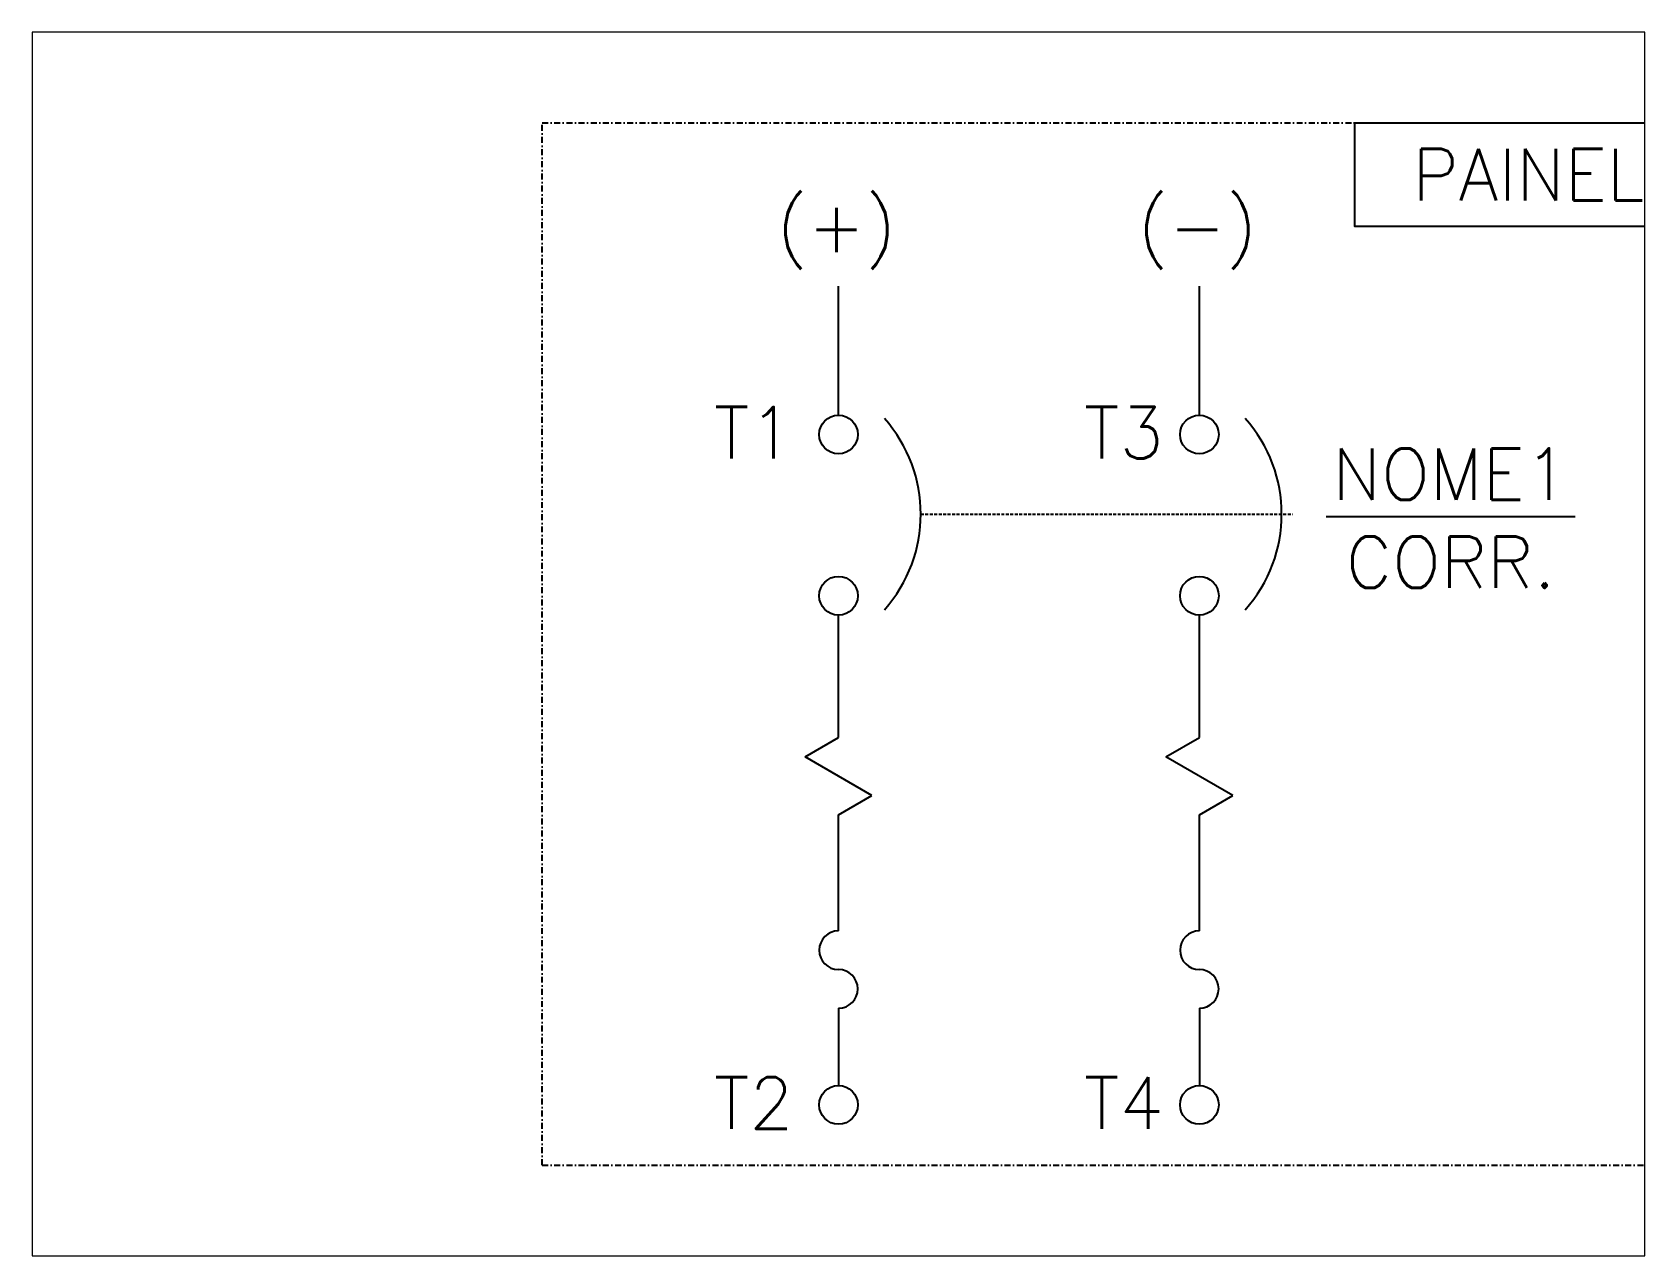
# Paper-space layout 'Layout2' of a CAD drawing. Header units: millimetres. Extents: x 26 to 231, y 20 to 176.
# The model-space entities are those that its viewports show. They can reach past a viewport. Long polylines and large blocks are cut down to what shows.
import ezdxf
from ezdxf.enums import TextEntityAlignment as Align

# ---------------------------------------------------------------- set-up
doc = ezdxf.new("R2010")
doc.units = ezdxf.units.MM
doc.linetypes.add('DASHDOT', pattern=[1, 0.5, -0.25, 0, -0.25])
doc.linetypes.add('HIDDEN', pattern=[0.375, 0.25, -0.125])
doc.styles.add('ROMANS', font='romans.shx')

msp = doc.modelspace()

# ---------------------------------------------------------------- linework, layer by layer
at = {"color": 7, "linetype": 'DASHDOT', "ltscale": 5}
for p, q in [((1509.916, 1155.075), (1509.916, 1195.52)), ((1509.916, 1195.52), (1554.916, 1195.52)), ((1509.916, 1155.075), (1554.916, 1155.075))]:
    msp.add_line(p, q, dxfattribs=at)
for p, q in [((1540.334, 1180.238), (1549.999, 1180.238)), ((1521.416, 1161.167), (1521.416, 1158.167)), ((1535.416, 1161.167), (1535.416, 1158.167))]:
    msp.add_line(p, q)
at = {"linetype": 'Continuous'}
for p, q in [((1521.416, 1171.667), (1521.416, 1176.417)), ((1535.416, 1171.667), (1535.416, 1176.417)), ((1520.117, 1170.917), (1521.416, 1171.667)), ((1534.117, 1170.917), (1535.416, 1171.667)), ((1522.715, 1169.417), (1520.117, 1170.917)), ((1536.715, 1169.417), (1534.117, 1170.917)), ((1521.416, 1168.667), (1522.715, 1169.417)), ((1535.416, 1168.667), (1536.715, 1169.417)), ((1521.416, 1164.167), (1521.416, 1168.667)), ((1535.416, 1164.167), (1535.416, 1168.667))]:
    msp.add_line(p, q, dxfattribs=at)
msp.add_lwpolyline([(1541.446, 1195.52), (1554.916, 1195.52), (1554.916, 1191.499), (1541.446, 1191.499)], close=True)
at = {"color": 7, "flags": 128}
for points in [[(1521.416, 1184.175), (1521.416, 1189.175)], [(1535.416, 1184.175), (1535.416, 1189.175)]]:
    msp.add_lwpolyline(points, dxfattribs=at)
at = {"linetype": 'HIDDEN', "ltscale": 5, "flags": 128}
msp.add_lwpolyline([(1524.609, 1180.335), (1539.025, 1180.335)], dxfattribs=at)
at = {"linetype": 'Continuous'}
for centre in [(1521.416, 1183.425), (1535.416, 1183.425), (1521.416, 1177.167), (1535.416, 1177.167), (1521.416, 1157.417), (1535.416, 1157.417)]:
    msp.add_circle(centre, 0.75, dxfattribs=at)
for centre, radius, start, end in [((1519.028, 1180.335), 5.581, 318.30629, 41.69371), ((1533.028, 1180.335), 5.581, 318.30629, 41.69371), ((1521.416, 1163.417), 0.75, 90, 270), ((1535.416, 1163.417), 0.75, 90, 270), ((1521.416, 1161.917), 0.75, 270, 90), ((1535.416, 1161.917), 0.75, 270, 90)]:
    msp.add_arc(centre, radius, start, end, dxfattribs=at)

# ---------------------------------------------------------------- texts
at = {"style": 'ROMANS'}
for s, p in [('(+)', (1521.337, 1190.504)), ('(-)', (1535.337, 1190.504))]:
    msp.add_text(s, height=2, dxfattribs=at).set_placement(p, align=Align.CENTER)
at = {"style": 'ROMANS', "flags": 4}
msp.add_attdef('PAINEL', text='PAINEL', height=2, dxfattribs=at).set_placement((1548.181, 1193.509), align=Align.MIDDLE_CENTER)
at = {"lineweight": -3, "style": 'ROMANS'}
for tag, p in [('T1', (1519.669, 1183.496)), ('T3', (1534.028, 1183.496)), ('T2', (1519.669, 1157.488)), ('T4', (1534.028, 1157.488))]:
    msp.add_attdef(tag, text='', height=2, dxfattribs=at).set_placement(p, align=Align.MIDDLE_RIGHT)
for tag, p in [('NOME1', (1545.166, 1181.885)), ('CORR.', (1545.166, 1178.474))]:
    msp.add_attdef(tag, text='', height=2, dxfattribs=at).set_placement(p, align=Align.MIDDLE_CENTER)

psp = doc.layouts.new('Layout2')

# ---------------------------------------------------------------- viewports
at = {"layer": '0'}
psp.add_viewport(center=(128.5, 97.5), size=(205.6, 156), view_center_point=(1521.416, 1175.297), view_height=47.46853, dxfattribs=at)

doc.saveas('drawing.dxf')
